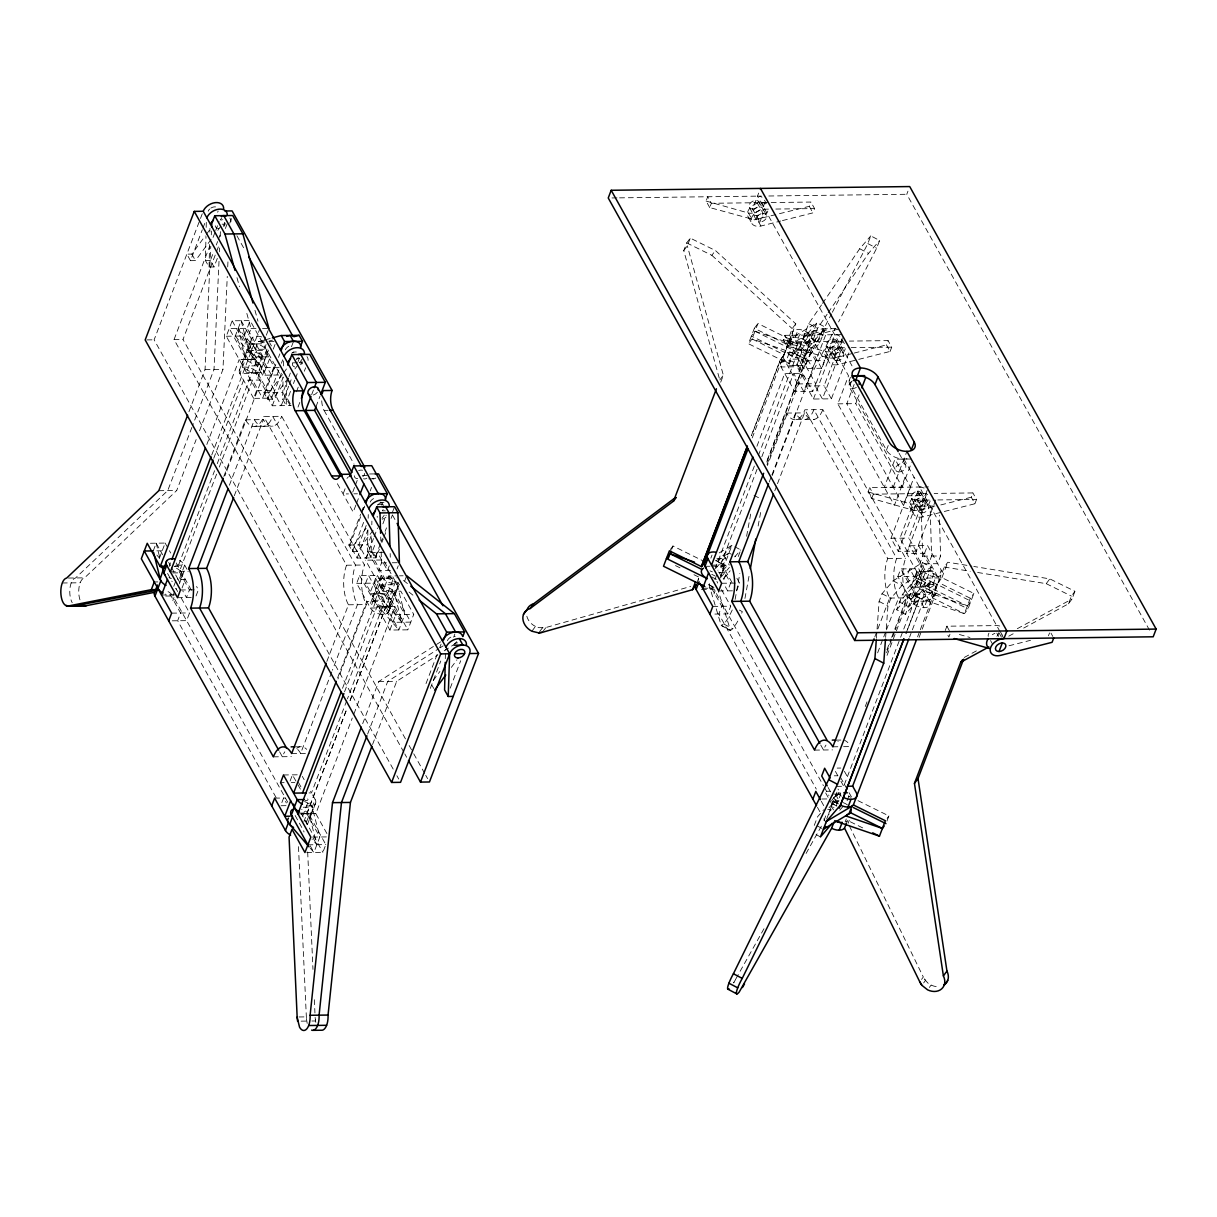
<?xml version="1.0" encoding="UTF-8"?>
<svg xmlns="http://www.w3.org/2000/svg" width="1217" height="1217" viewBox="0 0 1217 1217"><rect width="100%" height="100%" fill="white"/><g stroke="black" fill="none" stroke-linecap="round" stroke-linejoin="round"><path stroke-width="0.75" stroke-dasharray="5 3.75" d="M217.311 258.384L214.04 266.949L209.065 267.025L205.414 260.484L205.977 236.57M206.175 227.366L206.312 221.859M209.065 267.025L209.613 243.096M209.856 232.067L209.948 228.385M286.771 381.666L286.223 405.596L282.587 399.054L283.105 376.981M283.348 365.952L283.485 360.43M371.52 537.671L371.048 557.903L367.412 551.377L367.96 527.463M368.173 518.259L368.264 514.578M371.809 524.786L371.9 521.104M445.3 658.671L445.513 649.467M188.954 411.711L205.049 369.588L210.769 246.23M211.286 234.851L211.469 231.047M219.014 261.305L214.009 369.466L192.56 425.646M219.456 251.813L219.638 248.009M220.171 236.63L220.429 230.941M199.512 430.803L222.97 369.36L227.275 276.365M227.716 266.888L228.066 259.297M876.392 638.286L876.94 630.908M877.077 629.067L879.1 601.411L882.051 593.698L893.126 580.828L922.471 562.558L931.294 567.198L922.456 590.351M885.626 637.389L887.923 606.051L890.874 598.338L901.949 585.468L931.294 567.198M735.114 599.433L739.845 573.405M746.614 536.241L750.676 513.954M744.941 598.49L749.353 574.333M758.145 526.018L761.203 509.299M393.182 769.083L154.133 339.817L203.224 211.271M211.089 239.43L195.465 260.605L190.491 260.681L202.281 229.8M202.935 228.081L205.551 221.22M403.861 752.258L174.046 339.573L209.689 246.245M213.051 237.437L215.074 232.158M215.744 230.393L219.106 221.585M214.04 266.949L210.404 260.423L213.675 251.858M216.291 244.997L217.6 241.559M218.254 239.84L220.885 232.979M223.502 226.119L224.81 222.696M405.444 738.886L183.006 339.467L219.319 244.374M225.373 228.522L228.066 221.479M229.739 223.228L231.504 218.604M235.246 336.135L260.773 365.769L274.51 390.429L271.574 398.142L253.653 398.37L256.589 390.657L226.286 336.242L232.188 320.801L250.109 320.588L280.412 374.988L262.492 375.216L248.755 350.557L241.149 320.695L235.246 336.135L248.238 359.441M191.89 427.395L167.748 490.588L75.606 577.953A14.041 6.496 89.3 0 0 70.038 587.674A14.041 6.496 89.3 0 0 72.183 602.674M153.236 550.905L156.187 543.193L162.652 554.8M79.972 599.844A14.041 6.496 89.3 0 1 84.566 577.847L176.724 490.481L196.15 439.58M159.26 558.512L165.147 543.071L147.227 543.299M217.265 463.647L257.137 359.228L239.277 359.547L257.198 359.334L244.221 336.014L250.109 320.588M206.829 444.494L239.217 359.456M265.656 336.942L263.039 343.803L245.119 344.015L251.006 328.59L246.001 310.396M239.293 370.424L251.752 338.189M253.653 398.37L239.916 373.71L245.804 358.27L245.165 356.581L248.8 345.902A10.116 5.826 20.9 0 1 263.648 347.073A10.116 5.826 20.9 0 1 263.541 356.718A10.116 5.826 20.9 0 1 248.755 350.557L251.706 342.829A10.116 5.826 20.9 0 1 261.99 337.018M169.163 566.498L170.471 562.862M211.743 455.006L259.966 328.468M213.736 458.307L243.552 380.236L261.472 380.008L224.886 475.817M263.572 340.228L258.278 341.642L255.342 349.355L267.877 349.203M178.078 566.285L174.487 566.331L178.078 566.285L214.572 470.72M266.31 335.223L268.927 328.362L261.761 328.453M173.772 586.32L175.735 581.178M216.596 474.158L179.34 571.747L189.441 589.88L186.49 597.593L182.809 591.006M219.303 467.054L252.512 380.115L262.613 398.263L265.549 390.535L255.448 372.402L261.351 356.961L271.452 375.11L274.403 367.382L264.302 349.249L266.067 344.624M174.639 591.34L172.875 595.98L287.79 802.322M251.813 365.876L260.773 365.769L257.837 373.482L271.574 398.142M172.814 600.62L174.001 597.532M179.386 583.825L184.604 569.754M257.776 378.137L260.727 370.409M261.396 369.04L268.394 350.344M223.822 476.471L245.454 419.804A28.082 12.991 89.3 0 0 263.754 416.503L281.675 416.29L364.491 564.992A28.082 12.991 89.3 0 0 366.393 604.575L337.991 678.949M262.492 375.216L265.443 367.504L251.706 342.829M182.078 587.933L185.349 579.353L178.184 579.444M273.262 349.142L275.027 344.502M288.246 378.015L272.638 399.191L267.649 399.252L264.013 392.711L275.148 363.564M229.405 485.218L254.429 419.698A28.082 12.991 89.3 0 0 272.714 416.397L355.516 565.099A28.082 12.991 89.3 0 0 357.433 604.682L332.424 670.202M275.787 364.476L265.017 392.711L272.289 405.763L291.213 405.535M278.495 357.418L279.834 353.888M267.649 399.252L278.784 370.09M281.416 363.229L282.724 359.806M181.287 598.079L189.548 612.927L186.612 620.64L172.266 620.822M196.043 595.95L198.401 589.773L196.561 586.472M234.303 495.73L263.389 419.591A28.082 12.991 89.3 0 0 281.675 416.29M281.386 373.193L273.977 392.589L281.249 405.657L288.657 386.245M291.487 346.723L293.51 341.429M272.289 405.763L283.059 377.544M290.209 405.535L282.937 392.483L288.323 378.365M289.007 376.601L290.346 373.071M289.327 384.481L292.034 377.422M298.089 361.555L299.443 358.026M290.3 403.892L287.577 398.993L290.848 390.429M293.464 383.568L294.773 380.13M295.427 378.426L298.043 371.565M300.675 364.704L301.983 361.266M296.446 391.813L298.408 386.656M304.311 371.231L305.619 367.793M298.013 407.071L300.021 401.823M311.658 394.688L313.667 389.44M315.933 406.843L319.949 396.331M345.111 488.717L343.103 493.965L348.488 493.904M352.747 492.109L354.755 486.846M355.425 485.096L357.433 479.833M355.881 505.101L353.204 512.114L336.729 482.525M356.551 503.336L359.228 496.338M373.071 530.323L357.463 551.499L352.474 551.56L348.838 545.033L360.628 514.167M361.282 512.448L363.898 505.587M362.179 511.992L364.187 506.744M370.196 490.968L371.535 487.454M360.658 516.693L349.842 545.018L357.113 558.071L376.023 557.842L379.308 549.263M363.351 509.619L364.704 506.074M352.474 551.56L363.609 522.397M366.241 525.44L358.802 544.912L366.074 557.964L373.482 538.568M357.113 558.071L367.884 529.851M380.419 543.74L375.034 557.858L367.762 544.79L371.139 535.952M374.151 536.803L377.529 527.98M326.841 661.455L348.473 604.788A28.082 12.991 89.3 0 1 346.556 565.22L263.754 416.503M368.447 552.488L382.184 577.147L376.296 592.588L401.823 622.222L394.217 592.36L410.783 622.115L392.863 622.328L376.296 592.588A10.116 5.826 20.9 0 1 381.621 585.94A10.116 5.826 20.9 0 1 394.217 592.36L388.329 607.8A10.116 5.826 20.9 0 1 382.99 614.433A10.116 5.826 20.9 0 1 370.394 608.028L356.657 583.354L359.608 575.641L377.529 575.413L407.832 629.828L389.912 630.056L376.935 606.735L385.895 606.629L398.872 629.934L404.774 614.509L397.168 584.647L383.431 559.972L365.511 560.2L368.447 552.488L384.587 552.29M376.023 557.842L372.387 551.316L375.673 542.736M382.868 523.873L386.139 515.293M381.088 541.976L382.442 538.446M385.135 531.388L386.489 527.859M392.543 511.992L394.567 506.698M290.087 781.04L292.445 774.864L297.039 783.109M331.739 671.967L300.629 753.429A28.082 12.991 89.3 0 0 297.739 749.459M381.925 542.402L383.233 538.979M383.887 537.26L386.504 530.399M391.098 518.396L392.406 514.974M337.626 677.793L366.758 601.487L384.678 601.274L347.423 698.862M381.164 551.803L381.499 562.908L378.548 570.621L394.688 570.423M359.608 575.641L374.593 601.989A10.116 5.826 20.9 0 0 390.855 605.123A10.116 5.826 20.9 0 0 382.792 594.231A10.116 5.826 20.9 0 0 373.345 600.3L370.394 608.028L388.329 607.8L374.593 583.126L377.529 575.413M372.737 597.03L378.624 581.589M370.455 603.373L373.406 595.661M379.293 580.22L382.244 572.507M342.525 688.32L375.718 601.381L365.617 583.247L368.568 575.519L378.67 593.668L384.572 578.227L374.471 560.094L377.407 552.366L387.508 570.514L389.288 565.875M344.548 691.773L376.981 606.827L394.856 606.522L353.006 716.341M350.131 700.52L397.731 575.854L388.771 575.96L382.883 591.401L400.804 591.173L413.734 614.387L407.832 629.828M302.668 816.044L308.57 800.603L304.98 800.649M346.739 700.627L311.506 792.891L307.931 792.936M397.061 568.856L398.248 565.768M306.821 813.686L346.693 709.268L303.931 821.505M350.07 700.429L385.895 606.629M306.304 822.57L309.255 814.858A10.116 5.826 20.9 0 0 301.618 809.259M310.274 848.234L313.91 852.432L319.812 836.992L312.206 807.145L315.142 799.417L310.563 791.202M301.907 812.956A10.116 5.826 20.9 0 0 312.145 811.785L315.097 804.072M388.269 612.455L391.22 604.727M379.248 584.875L397.168 584.647A10.116 5.826 20.9 0 0 382.366 578.486A10.116 5.826 20.9 0 0 382.26 588.115A10.116 5.826 20.9 0 0 397.107 589.302L398.872 584.662M307.521 824.305L315.766 802.703M388.938 611.086L398.963 584.845M326.917 833.569L315.842 813.671L352.276 718.015M404.729 580.889L406.691 575.732M389.912 630.056L395.799 614.615L365.511 560.2M362.681 723.659L378.761 681.535L440.539 641.891M367.625 734.079L387.721 681.414L438.409 648.889M306.745 852.524L322.87 852.326L325.821 844.598L309.255 814.858L316.861 844.72L312.008 839.122M372.554 744.5L396.696 681.307L437.877 654.883M426.011 683.604L437.146 654.442M439.763 647.581L441.071 644.158M430.301 688.411L440.782 660.983M453.652 637.176L454.854 634.027M450.214 688.168L460.695 660.725M719.277 378.168L683.756 250.626L686.692 242.913L690.267 238.121L715.429 250.535L795.781 323.844L789.879 339.284L786.319 344.076L754.357 328.301L748.47 343.742L789.407 363.944L792.358 356.231L751.406 336.029L754.981 331.237L797.044 345.658L794.108 353.371L752.03 338.95L748.47 343.742M683.756 250.626L687.316 245.834L690.267 238.121M709.724 207.575L706.088 201.048L707.716 196.758L711.352 203.285L709.724 207.575L754.586 219.821L809.29 206.327L810.918 202.052L711.352 203.285M852.006 365.845L757.506 196.135L760.458 188.422M720.677 382.229L723.354 375.201L687.316 245.834M671.662 549.43L672.971 546.007L704.917 561.767M789.879 339.284L757.932 323.509L752.03 338.95L784.128 354.786L780.553 359.578L751.497 435.671M782.44 220.581L812.926 212.869L814.569 208.579L810.918 202.052M852.387 353.523L834.451 358.072L829.294 358.133L786.882 346.145L783.246 339.619L784.889 335.329L841.845 334.614M751.361 435.61L780.416 359.502M786.319 344.076L792.206 328.636L795.781 323.844M786.882 346.145L788.525 341.855L784.889 335.329M780.447 363.7L786.319 348.381M786.38 348.138L792.237 332.834M696.748 583.278L698.528 578.653M752.228 437.892L786.943 346.997M789.909 343.818L792.86 336.105A10.116 5.826 20.9 0 1 798.185 329.472A10.116 5.826 20.9 0 1 810.781 335.877L824.518 360.551L821.566 368.264L803.646 368.492L789.909 343.818L807.829 343.605L821.566 368.264M710.865 558.131L712.036 555.043M792.982 359.152L801.942 359.03L815.679 383.705L812.728 391.418L794.807 391.646L781.071 366.971A10.116 5.826 20.9 0 1 786.395 360.338L789.346 352.626M795.233 337.185L798.185 329.472M756.928 446.259L784.706 373.513L802.627 373.284L767.395 465.548M737.806 621.081A14.041 2.343 -62.3 0 1 732.71 628.733L730.519 630.497L721.209 625.477L709.024 584.769L710.211 581.68M754.357 466.05L714.927 569.328A10.116 5.826 20.9 0 1 717.072 570.682M758.358 455.493L796.937 354.558L811.024 338.22L816.911 322.779L825.734 327.419L819.847 342.859L805.7 359.258L766.573 461.836M799.888 346.83L808.727 323.676L821.475 304.95M714.927 579.596L716.889 574.454M757.08 469.214L720.494 565.023L730.596 583.156L727.644 590.869L723.978 584.282M761.827 456.786L793.667 373.391L803.768 391.539L806.719 383.811L796.618 365.678L802.505 350.237L812.606 368.386L815.557 360.658L805.456 342.525L808.407 334.812L831.333 328.696M732.025 582.547L722.868 566.103L725.819 558.375A10.116 5.826 20.9 0 0 720.631 553.796M801.942 359.03L798.991 366.758L812.728 391.418M807.829 343.605L810.781 335.877L801.82 335.998M719.186 552.898L731.949 545.277L726.062 560.702L717.847 570.241M713.983 593.896L715.155 590.808M719.795 578.562L725.773 563.03M798.945 371.398L801.881 363.685M810.735 340.532L804.756 356.064L822.783 335.131L813.96 330.492L788.433 345.765L791.369 338.037L816.911 322.779L802.84 339.117L811.663 343.757L817.55 328.316L827.104 314.275M721.103 575.671L723.461 569.495M802.581 362.194L808.423 347.012M766.801 462.019L800.314 374.243L831.485 313.94M767.014 464.438L786.623 413.08A28.082 12.991 89.3 0 0 804.909 409.779L822.829 409.566L905.646 558.268A28.082 12.991 89.3 0 0 907.563 597.851L895.393 629.721M794.807 391.646L797.759 383.933L784.022 359.258L781.071 366.971L798.991 366.758A10.116 5.826 20.9 0 0 786.395 360.338M803.646 368.492L806.597 360.78L792.86 336.105M723.887 579.49L726.503 572.629L719.338 572.72M734.885 546.813L740.773 549.917L737.821 557.629L734.885 556.078M769.205 482.038L771.243 476.714M771.913 474.949L795.583 412.974A28.082 12.991 89.3 0 0 813.869 409.673L896.686 558.375A28.082 12.991 89.3 0 0 898.602 597.958L886.432 629.828M848.888 352.945L831.378 398.811L813.443 399.039L806.171 385.987L825.719 334.827L822.373 328.803L799.447 334.918L796.496 342.631L814.416 342.418L817.368 334.69L838.528 329.062M772.278 475.436L809.138 378.883L835.121 328.636M832.352 312.267L867.843 243.583L870.794 235.87L879.617 240.51L876.666 248.222L838.574 321.927M721.529 589.713L730.717 606.203L727.766 613.916L713.436 614.098M736.604 590.762L739.556 583.049L735.889 576.447M774.788 490.77L776.826 485.461M777.496 483.697L804.543 412.867A28.082 12.991 89.3 0 0 822.829 409.566M813.443 399.039L832.991 347.879L849.329 347.682M831.378 398.811L824.092 385.759L842.955 336.364M1149.517 630.163L906.771 194.279L907.943 191.191M905.083 477.338L894.373 505.374L837.828 403.846L848.538 375.81L832.991 347.879M849.253 380.373L850.424 377.285M906.984 458.748A14.041 8.093 20.9 0 1 886.448 450.168L850.105 384.922L853.056 377.209M854.151 384.466L846.789 403.74L903.333 505.268L914.043 477.231M911.107 459.007L894.982 459.205L884.272 487.241L902.193 487.013L855.749 403.633L859.096 394.871M844.385 343.666L840.749 337.139A11.227 7.561 -29.1 0 0 834.679 334.705L815.131 385.865L822.403 398.933L841.951 347.773A11.227 7.561 -29.1 0 0 828.366 357.585A11.227 7.561 -29.1 0 0 838.087 364.598L890.099 351.439L886.463 344.913L888.091 340.623L849.375 341.095M890.099 351.439L891.726 347.149L888.091 340.623M933.622 506.744L919.276 510.379L914.119 510.44L871.707 498.453L868.071 491.927L869.714 487.637L928.449 486.906M886.448 450.168L889.384 442.456M871.707 498.453L873.35 494.163L869.714 487.637M893.232 487.135L906.893 451.37M902.193 487.013L911.563 462.49M935.736 499.974L916.188 551.134L898.268 551.347L890.996 538.294L910.529 487.135L894.982 459.205M898.268 551.347L917.801 500.187L933.941 499.989M916.188 551.134L908.916 538.066L927.795 488.641M874.764 637.023L889.642 598.064A28.082 12.991 89.3 0 1 887.725 558.497L804.909 409.779M897.827 576.63L900.778 568.917L918.698 568.689L932.435 593.348L929.484 601.076A10.116 5.826 20.9 0 1 924.159 607.709A10.116 5.826 20.9 0 1 911.563 601.289L897.827 576.63L915.747 576.402L929.484 601.076L911.563 601.289L914.515 593.577L900.778 568.917M906.665 553.476L909.616 545.764L927.537 545.535L941.273 570.195L938.322 577.923L920.402 578.136L906.665 553.476L924.585 553.248L938.322 577.923M877.64 652.844L883.04 638.682M883.725 636.917L885.748 631.608M814.264 825.4L817.535 816.82L823.559 809.837M896.61 609.763L910.742 593.348L919.565 597.988L905.433 614.402L896.61 609.763L902.497 594.322L920.539 573.39M865.241 706.545L867.265 701.22M886.919 649.772L890.981 639.123M891.665 637.343L907.928 594.763L925.848 594.55L909.586 637.13M917.801 500.187L921.147 506.196L922.653 556.184L919.717 563.897L937.638 563.669L940.589 555.956L939.357 515.232M886.6 652.738L892 638.575M892.685 636.795L894.708 631.486M915.747 576.402L918.698 568.689M924.585 553.248L927.537 545.535M823.955 820.547L825.719 815.922M887.041 655.37L910.681 593.424L919.565 597.988L906.057 633.388M922.471 562.558L916.584 577.984L925.407 582.624L911.32 598.962L905.433 614.402M826.647 819.147L831.85 805.198M831.911 804.954L837.266 791.354M911.609 596.649L916.812 582.7M916.873 582.456L923.399 565.768M839.03 800.588L835.44 800.634L838.391 792.921L841.966 792.876M920.402 578.136L923.353 570.423L909.616 545.764M836.185 806.004L840.764 794.001L838.011 789.042M836.535 786.365L843.716 786.273L899.941 639.016M900.626 637.236L916.888 594.657L906.787 576.523L909.738 568.795L919.839 586.944L925.726 571.503L915.625 553.37L918.576 545.642L928.677 563.79L931.613 556.063L930.107 506.089M905.996 633.464L919.504 598.064M847.108 800.74L849.725 793.88M927.111 599.996L924.159 607.709L920.524 601.183M932.998 584.556L935.949 576.843A10.116 5.826 20.9 0 0 941.273 570.195M845.115 822.023L846.287 818.935M845.724 825.309L847.504 820.669M917.588 636.841L919.611 631.532M920.295 629.752L944.24 567.031L947.815 562.239L971.927 566.164M924.038 488.108A11.227 7.561 -29.1 0 0 919.489 487.028L899.956 538.188L907.228 551.24L926.761 500.081A11.227 7.561 -29.1 0 0 913.191 509.893A11.227 7.561 -29.1 0 0 922.912 516.906L974.908 503.747L971.272 497.221L972.915 492.931L934.2 493.417M848.112 823.316L849.299 820.228M919.124 637.358L935.888 593.044L932.328 597.836L964.412 613.672L967.987 608.88L973.874 593.44L941.928 577.679L938.353 582.471L970.314 598.232L973.874 593.44M941.928 577.679L947.815 562.239M974.908 503.747L976.551 499.457L972.915 492.931M945.244 630.497L946.887 626.207L996.662 625.599A11.227 7.561 -29.1 0 1 1002.747 628.018M949.975 634.179L948.88 637.023L947.054 633.768M970.314 598.232L964.412 613.672L922.349 599.251L925.3 591.523L967.363 605.944L970.938 601.152L929.986 580.95L927.035 588.678L967.987 608.88M886.95 821.079L888.912 815.938L856.966 800.162M1048.446 635.791L1049.541 632.931M1023.695 628.078L1068.45 603.815L1071.401 596.087L1074.961 591.295L1049.799 578.881L973.783 566.468M1068.45 603.815L1072.025 599.007L1074.961 591.295M397.107 589.302L397.792 586.335L394.856 594.063A10.116 5.826 20.9 0 1 388.892 599.007A10.116 5.826 20.9 0 1 377.544 594.276L374.593 601.989L398.872 629.934M312.145 811.785L312.83 808.833L309.894 816.546A10.116 5.826 20.9 0 1 306.121 821.247M735.692 979.335L733.608 982.91L765.326 926.335M806.095 853.452L822.783 823.635M822.54 303.383L859.704 248.74L870.794 235.87M828.168 312.708L868.527 253.379L879.617 240.51M780.553 359.578L783.991 354.71M932.45 597.897A10.116 5.826 20.9 0 0 922.06 587.096A10.116 5.826 20.9 0 0 915.884 595.402A10.116 5.826 20.9 0 0 932.45 597.897L935.888 593.044M190.491 260.681L186.855 254.14L191.83 254.079L205.217 235.931M206.327 234.425L209.674 229.876M217.782 230.363L221.129 225.83M282.39 374.501L269.003 392.65L272.638 399.191M283.5 372.995L286.847 368.462M294.94 368.934L298.287 364.4M299.412 362.879L302.759 358.346M366.089 528.33L353.828 544.973L357.463 551.499M382.001 518.229L384.237 515.202M433.222 680.516L439.915 671.434M451.355 667.388L456.938 659.827M686.692 242.913L711.854 255.327L715.429 250.535M754.357 328.301L757.932 323.509M531.89 631.227L535.45 626.436L538.827 627.668L545.475 627.653L690.663 586.457M719.779 379.993L723.354 375.201M539.572 631.684L542.25 628.078L545.961 627.44L543.284 631.045M670.293 549.597L672.971 546.007M977.631 572.477L1046.24 583.673L1049.799 578.881M887.132 818.326L888.912 815.938M921.528 979.411L923.323 977.008L848.949 825.02M923.657 982.925L925.437 980.522C920.158 972.003 927.537 985.009 931.142 985.04A14.041 11.318 36.7 0 0 937.927 986.683M929.347 987.443L931.142 985.04M791.963 356.033L813.96 330.492M807.692 348.351A10.116 5.826 20.9 0 0 797.896 337.413A10.116 5.826 20.9 0 0 791.035 345.369A10.116 5.826 20.9 0 0 807.692 348.351L825.734 327.419M731.949 545.277L717.878 561.615L726.701 566.255L717.817 561.676M716.098 567.974L728.998 552.99L733.41 555.317M722.731 570.849L728.755 563.867M734.764 556.884L740.773 549.917M720.996 577.162L729.409 567.396M723.141 578.957L730.185 570.788M917.588 581.102L899.561 602.05L908.384 606.69L933.911 591.416L936.862 583.704L911.32 598.962L902.497 594.322M908.384 606.69L930.381 581.148M831.972 800.071L835.577 795.888M829.02 807.784L832.626 803.6M839.76 810.218L843.153 806.278M732.238 609.991A14.041 2.343 -62.3 0 1 723.887 624.093L721.194 625.264L730.519 630.497L718.38 591.173M439.991 647.87L443.171 645.847M444.205 650.821L458.459 641.663M716.235 560.626L728.998 552.99M964.275 657.439L977.54 650.258M1017.321 628.687L1072.025 599.007M1008.771 636.172L1015.404 632.581M265.336 339.771L270.63 338.356M269.003 341.064L272.532 340.121M768.459 209.141L764.778 209.202A11.227 7.561 -29.1 0 0 751.208 219.014A11.227 7.561 -29.1 0 0 760.914 226.027L780.645 221.038M854.182 353.067L886.463 344.913M940.787 504.933L971.272 497.221M1008.999 645.771L1030.51 640.325M385.941 606.72L394.856 606.522M301.481 813.808L315.781 813.58M612.014 197.945L617.688 197.869M619.575 197.854L761.279 196.089M768.84 195.998L906.771 194.279M775.837 209.05L814.569 208.579M222.118 224.187L225.434 224.141L222.711 219.243M205.414 260.484L210.404 260.423M251.006 328.59L256.391 328.514M226.286 336.242L244.221 336.014M822.373 328.803L838.498 328.605M146.968 339.908L154.133 339.817M174.046 339.573L183.006 339.467M258.278 341.642L265.458 341.551M269.033 341.505L276.198 341.414M260.666 342.722L264.241 342.677M788.525 341.855L841.997 341.186M248.755 350.557L266.675 350.329L263.724 358.041A10.116 5.826 20.9 0 1 258.4 364.689A10.116 5.826 20.9 0 1 245.804 358.27L229.237 328.529L247.157 328.301L263.724 358.041L238.197 328.407L245.165 356.581A10.116 5.826 20.9 0 1 251.128 351.622A10.116 5.826 20.9 0 1 262.476 356.353L259.54 364.081A10.116 5.826 20.9 0 0 243.278 360.947A10.116 5.826 20.9 0 0 251.326 371.839A10.116 5.826 20.9 0 0 260.773 365.769M851.17 347.651L891.726 347.149M292.643 362.833L297.617 362.772M299.276 362.757L302.607 362.712A5.613 3.788 -29.1 0 1 301.116 364.872M265.443 367.504L281.568 367.306M806.597 360.78L824.518 360.551M205.049 369.588L222.97 369.36M256.589 390.657L274.51 390.429M797.759 383.933L815.679 383.705M264.013 392.711L282.937 392.483M806.171 385.987L824.092 385.759M282.587 399.054L287.577 398.993M837.828 403.846L855.749 403.633M321.714 400.819A14.041 6.496 89.3 0 0 324.087 410.372L329.472 410.312M245.454 419.804L263.389 419.591M786.623 413.08L804.543 412.867M255.007 426.361L272.927 426.133M796.161 419.637L814.082 419.409M369.572 473.976L374.958 473.915M362.225 475.604L369.39 475.512M368.781 478.859L374.167 478.783M158.788 490.71L176.724 490.481M353.858 493.828L357.448 493.798M873.35 494.163L926.822 493.509M380.404 502.362L383.979 502.317M907.228 495.806L925.148 495.593M937.835 499.944L976.551 499.457M921.147 506.196L937.288 505.998M348.838 545.033L367.762 544.79M890.996 538.294L908.916 538.066M156.826 550.86L162.196 550.799M367.412 551.377L372.387 551.316M175.704 565.22L184.665 565.099L187.403 570.043M716.859 558.497L725.819 558.375M381.499 562.908L386.869 562.832M392.254 562.771L399.419 562.68M922.653 556.184L940.589 555.956M346.556 565.22L364.491 564.992M887.725 558.497L905.646 558.268M170.38 571.853L188.3 571.64M711.534 565.129L729.455 564.901M172.753 572.933L181.713 572.827M704.947 566.316L710.332 566.255M712.112 566.224L722.868 566.103M68.426 578.045L84.566 577.847M399.526 575.824L403.116 575.778M391.144 577.041L382.184 577.147A10.116 5.826 20.9 0 0 398.78 582.639M932.313 570.317L923.353 570.423A10.116 5.826 20.9 0 0 935.949 576.843M62.265 582.989L80.185 582.776M154.255 581.954L157.845 581.909M356.657 583.354L374.593 583.126M180.481 589.986L194.811 589.819M721.635 583.262L739.556 583.049M161.526 595.007L177.667 594.809M702.696 588.283L711.656 588.176L721.757 606.309L718.806 614.022L816.303 789.103M165.695 596.056L172.875 595.98A10.116 5.826 20.9 0 0 165.238 590.382M701.479 589.408L714.029 589.256L823.422 785.68M177.53 597.714L193.655 597.517M718.684 590.99L734.825 590.793M373.345 600.3L382.305 600.194M914.515 593.577L923.475 593.47M348.473 604.788L366.393 604.575M889.642 598.064L907.563 597.851M171.627 613.14L189.548 612.927M712.797 606.416L730.717 606.203M395.799 614.615L413.734 614.387M378.761 681.535L396.696 681.307M294.681 746.842L300.051 746.766M835.836 740.119L841.221 740.042A28.082 12.991 89.3 0 0 837.92 741.609M291.669 753.536L309.605 753.323M832.839 746.812L838.209 746.751M843.594 746.675L850.759 746.584M273.384 756.837L291.304 756.624M814.553 750.113L832.474 749.885M283.485 774.97L297.83 774.803M837.19 768.094L840.78 768.049M280.549 782.698L284.124 782.653M291.289 782.561L294.879 782.516M834.253 775.807L837.828 775.761M274.646 798.124L285.402 798.002M826.556 791.278L830.146 791.233M833.599 794.077L840.764 794.001M286.041 805.669L280.655 805.73L283.607 798.017L286.36 802.961M821.825 799.006L827.195 798.945M303.246 807.251L312.206 807.145L307.627 798.915M297.922 813.899L315.842 813.671M827.697 809.518L831.287 809.472M312.632 837.083L328.773 836.885M307.901 844.826L325.821 844.598M298.986 1016.971L306.152 1016.88L307.353 1024.334M301.162 1021.154L306.547 1021.078L298.469 846.408M311.917 1021.017L315.507 1020.972L316.314 1024.227M944.24 567.031L970.208 571.275M706.088 201.048L748.485 213.021L752.121 219.562A11.227 7.561 -29.1 0 1 750.874 207.057A11.227 7.561 -29.1 0 1 767.227 205.095L764.489 200.196M783.246 339.619L825.658 351.591A11.227 7.561 -29.1 0 0 837.311 348.412A11.227 7.561 -29.1 0 0 841.662 338.889M868.071 491.927L910.483 503.914A11.227 7.561 -29.1 0 0 926.183 495.471M959.376 634.498L969.979 637.495M754.981 331.237L804.909 355.866A10.116 5.826 20.9 0 0 794.518 345.065A10.116 5.826 20.9 0 0 788.342 353.371A10.116 5.826 20.9 0 0 804.909 355.866M1046.24 583.673L1071.401 596.087M917.42 581.315L967.363 605.944M711.778 574.333L715.048 575.945M675.481 565.586L680.531 568.08M693.979 574.713L699.03 577.208M832.458 803.813L837.372 806.232M862.64 827.864L847.488 820.395A10.116 5.826 20.9 0 1 846.134 821.566M867.843 243.583L876.666 248.222M859.704 248.74L868.527 253.379M808.727 323.676L817.55 328.316M811.024 338.22L819.847 342.859M800.314 374.243L809.138 378.883M754.068 495.365L759.956 498.453M893.126 580.828L901.949 585.468M882.051 593.698L890.874 598.338M879.1 601.411L887.923 606.051M711.975 577.041L716.387 579.368M709.024 584.769L713.436 587.081M739.373 610.082L742.309 611.634A14.041 2.343 -62.3 0 1 741.062 614.631M723.887 624.093L732.71 628.733M817.535 826.084L821.947 828.397M816.059 834.573L820.471 836.9M403.512 580.448L407.847 583.886M388.771 575.96L400.332 585.149M409.003 592.04L413.354 595.493M711.854 255.327L792.206 328.636M156.887 555.089L159.305 557.888M177.515 578.851L178.762 580.539A10.116 5.826 20.9 0 1 179.401 582.228M1051.001 633.144L1052.811 636.4M809.29 206.327L812.926 212.869M761.37 202.083L765.006 208.609M1000.42 631.836L1002.23 635.091M903.942 459.083L1003.934 638.651M758.906 201.642L766.178 214.694M836.079 340.212L843.351 353.265M899.059 453.272L905.433 464.711M920.904 492.52L928.175 505.587M998.974 632.734L1001.697 637.617M833.037 338.995L840.308 352.048M917.861 491.303L925.133 504.37M996.845 633.144L998.67 636.415M829.766 347.575A5.613 3.788 -29.1 0 0 836.535 341.079A5.613 3.788 -29.1 0 0 827.91 341.186A5.613 3.788 -29.1 0 0 829.766 347.575L837.037 360.628A5.613 3.788 -29.1 0 0 843.807 354.147A5.613 3.788 -29.1 0 0 835.181 354.253A5.613 3.788 -29.1 0 0 837.037 360.628M914.591 499.883A5.613 3.788 -29.1 0 0 921.345 493.402A5.613 3.788 -29.1 0 0 912.735 493.509A5.613 3.788 -29.1 0 0 914.591 499.883L921.862 512.95A5.613 3.788 -29.1 0 0 928.617 506.455A5.613 3.788 -29.1 0 0 920.006 506.561A5.613 3.788 -29.1 0 0 921.862 512.95M760.914 226.027L757.278 219.486A11.227 7.561 -29.1 0 0 767.821 211.119M838.087 364.598L834.451 358.072A11.227 7.561 -29.1 0 0 845.496 347.469M922.912 516.906L919.276 510.379A11.227 7.561 -29.1 0 0 930.32 499.791M749.55 207.788L756.822 220.84M826.723 346.358L833.995 359.426M852.067 381.164A5.613 3.788 -29.1 0 0 849.451 387.219L895.895 470.614M911.548 498.666L918.82 511.733M990.532 640.507L992.342 643.778M825.658 351.591L829.294 358.133A11.227 7.561 -29.1 0 1 827.088 346.647A11.227 7.561 -29.1 0 1 842.849 342.327M910.483 503.914L914.119 510.44A11.227 7.561 -29.1 0 1 911.913 498.955A11.227 7.561 -29.1 0 1 927.673 494.634M748.516 217.387L752.152 223.928M825.674 355.957L829.309 362.499M910.499 508.28L914.134 514.806M946.887 626.207L950.523 632.749M844.4 771.319L848.082 777.922M840.536 777.389L851.535 797.12M820.745 745.047L823.513 750.007A28.082 12.991 89.3 0 1 825.978 745.078M835.44 771.441L840.034 779.686M840.962 781.329L843.716 786.273M835.562 794.473L839.243 801.075M828.108 787.475L832.687 795.705M833.615 797.348L835.44 800.634M824.35 787.338L828.944 795.599M831.698 800.543L835.364 807.13M825.689 792.936L828.442 797.896M829.355 799.539L833.949 807.784M821.308 801.273L824.076 806.247M817.444 807.343L820.182 812.271M823.848 818.858L826.602 823.787M236.904 235.733L245.149 250.565M392.513 515.156L395.266 520.1M381.666 502.225L383.492 505.481M380.145 501.967L381.971 505.238M324.087 410.372L354.071 464.209M269.626 342.616L271.452 345.902M241.149 320.695L254.079 343.909M391.844 591.279L404.774 614.509M238.197 328.407L258.4 364.689M381.621 585.94L401.823 622.222M232.188 320.801L245.119 344.015M191.83 254.079L195.465 260.605M431.898 685.171L433.724 688.442M379.354 607.907L382.99 614.433M409.14 745.519L412.822 752.152M413.75 753.81L424.824 773.693M425.752 775.351L427.593 778.667M404.789 753.916L406.63 757.233M396.879 775.716L398.72 779.017M302.333 776.4L304.159 779.701M165.147 543.071L170.684 553.02M176.191 562.908L191.784 590.914M298.469 782.47L301.223 787.414M279.591 751.771L282.344 756.731A28.082 12.991 89.3 0 1 284.808 751.802M297.967 784.752L302.546 792.997M168.646 562.36L170.486 565.662M171.399 567.32L178.762 580.539L184.665 565.099A10.116 5.826 20.9 0 0 179.462 560.52M306.882 813.777L319.812 836.992M167.566 573.435L172.175 581.726M177.652 591.538L175.811 588.252A10.116 5.826 20.9 0 1 176.435 591.538M300.812 812.713L322.87 852.326M313.165 838.087L316.861 844.72M295.123 815.496L303.352 830.298A10.116 5.826 20.9 0 1 303.991 831.987M310.213 845.8L313.91 852.432M276.061 797.485L177.652 620.746L180.588 613.033L170.486 594.9A10.116 5.826 20.9 0 1 165.527 594.079M254.962 310.289L257.958 321.197M236.98 277.659L239.475 286.756M156.187 543.193L160.112 559.029M315.112 1017.397L315.507 1020.972L315.249 1018.173M307.673 851.976L312.982 969.417M314.351 999.72L314.944 1012.985M390.185 553.537L390.292 557.234M380.723 536.986L380.83 540.698M317.333 392.224A5.613 3.788 -29.1 0 1 311.217 395.282M364.72 473.398A5.613 3.788 -29.1 0 1 362.833 476.638M357.661 478.677A5.613 3.788 -29.1 0 1 354.603 474.265M358.65 470.614A5.613 3.788 -29.1 0 1 362.56 470.279M296.75 748.333A28.082 12.991 89.3 0 1 306.699 749.353M315.142 799.417A10.116 5.826 20.9 0 1 304.858 805.243M304.569 801.547A10.116 5.826 20.9 0 1 312.206 807.145M176.511 568.233A10.116 5.826 20.9 0 1 178.58 579.216M171.414 578.638A10.116 5.826 20.9 0 1 168.98 577.634M305.056 820.882A10.116 5.826 20.9 0 1 306.943 824.274M856.388 387.386A5.613 3.788 -29.1 0 1 849.451 387.219M844.613 740.392A28.082 12.991 89.3 0 1 847.869 742.629M708.842 584.662A10.116 5.826 20.9 0 1 714.029 589.256M714.014 587.887A10.116 5.826 20.9 0 1 704.445 586.442M698.452 580.205A10.116 5.826 20.9 0 1 698.436 578.471M716.904 581.391A10.116 5.826 20.9 0 1 717.589 583.08M838.452 803.889A10.116 5.826 20.9 0 1 834.832 797.287A10.116 5.826 20.9 0 1 840.962 794.001M848.355 795.933A10.116 5.826 20.9 0 1 850.516 797.287M841.403 796.161A10.116 5.826 20.9 0 1 838.391 792.921M715.459 560.565A10.116 5.826 20.9 0 1 723.324 567.092A10.116 5.826 20.9 0 1 719.566 572.522M712.371 571.853A10.116 5.826 20.9 0 1 709.952 570.803M828.944 814.523A10.116 5.826 20.9 0 1 832.504 809.731M764.702 202.372A11.227 7.561 -29.1 0 1 748.485 213.021M757.506 196.135A11.227 7.561 -29.1 0 1 762.04 197.23M850.105 384.922A14.041 8.093 20.9 0 1 850.181 378.472M998.625 633.007A5.613 3.788 -29.1 0 1 996.89 636.263M988.265 636.369A5.613 3.788 -29.1 0 1 989.01 633.114M535.45 626.436A14.041 11.318 36.7 0 1 526.687 615.741M718.547 571.99A10.116 5.826 20.9 0 1 720.586 575.641M833.615 809.898A10.116 5.826 20.9 0 1 840.049 801.881M843.001 802.596A10.116 5.826 20.9 0 1 847.564 805M992.296 634.726A11.227 7.561 -29.1 0 1 994.882 633.342M366.849 478.114A14.041 6.496 89.3 0 1 363.503 478.722M375.81 478.007A14.041 6.496 89.3 0 1 372.463 478.616M385.941 517.179A5.613 3.788 -29.1 0 1 382.153 519.218M377.316 517.286A5.613 3.788 -29.1 0 1 377.209 516.267M382.731 510.957A5.613 3.788 -29.1 0 1 385.317 510.927M383.188 509.604A5.613 3.788 -29.1 0 1 382.305 510.653M377.742 504.872A5.613 3.788 -29.1 0 1 382.716 504.812M306.973 356.627A11.227 7.561 -29.1 0 1 308.084 360.43M294.757 366.941A5.613 3.788 -29.1 0 1 293.236 361.723M296.552 359.091A5.613 3.788 -29.1 0 1 299.26 358.483M298.378 357.296A5.613 3.788 -29.1 0 1 296.355 359.228M291.624 353.265A5.613 3.788 -29.1 0 1 296.857 352.093M229.815 218.056A11.227 7.561 -29.1 0 1 230.911 221.859M224.841 225.251A5.613 3.788 -29.1 0 1 223.943 226.301M218.817 228.492A5.613 3.788 -29.1 0 1 216.063 223.152M220.749 220.079A5.613 3.788 -29.1 0 1 222.087 219.912M221.798 217.615A5.613 3.788 -29.1 0 1 220.307 219.76M454.899 643.458A5.613 3.788 -29.1 0 1 457.622 642.85M348.427 476.684A14.041 6.496 89.3 0 1 346.936 478.372M293.845 351.804A5.613 3.788 -29.1 0 1 292.719 352.702M285.371 349.781A5.613 3.788 -29.1 0 1 291.989 345.43M379.552 503.077A5.613 3.788 -29.1 0 1 377.529 505.025M370.196 502.089A5.613 3.788 -29.1 0 1 375.46 497.905M456.725 641.648A5.613 3.788 -29.1 0 1 454.702 643.595M447.369 640.659A5.613 3.788 -29.1 0 1 455.219 636.445M218.162 211.089A5.613 3.788 -29.1 0 1 217.569 212.199M208.198 211.21A5.613 3.788 -29.1 0 1 209.689 209.05M210.815 208.153A5.613 3.788 -29.1 0 1 216.048 206.981M252.391 357.083L246.488 372.508L264.408 372.296L270.311 356.855L252.391 357.083M375.612 578.334L369.709 593.774L387.63 593.546L393.532 578.121L375.612 578.334M755.863 200.425L752.593 209.005L759.864 222.057A5.613 3.788 -29.1 0 0 766.634 215.576A5.613 3.788 -29.1 0 0 758.008 215.683A5.613 3.788 -29.1 0 0 759.864 222.057L763.135 213.477L755.863 200.425M793.545 350.359L787.658 365.785L805.578 365.572L811.465 350.131L793.545 350.359M916.766 571.61L910.864 587.05L928.799 586.822L934.686 571.397L916.766 571.61M257.837 373.482L239.916 373.71A10.116 5.826 20.9 0 1 245.241 367.062A10.116 5.826 20.9 0 1 257.837 373.482M805.76 359.198L796.876 354.619L805.7 359.258M837.539 803.524L831.622 800.482L837.494 803.57M898.815 471.953A5.613 3.788 -29.1 0 0 905.844 465.624A5.613 3.788 -29.1 0 0 897.34 465.411A5.613 3.788 -29.1 0 0 898.815 471.953M921.649 579.824A10.116 5.826 20.9 0 0 938.277 582.563A10.116 5.826 20.9 0 0 928.175 571.701A10.116 5.826 20.9 0 0 921.649 579.824M785.391 361.084A10.116 5.826 20.9 0 0 801.973 363.579A10.116 5.826 20.9 0 0 791.582 352.778A10.116 5.826 20.9 0 0 785.391 361.084M833.402 354.101A5.613 3.788 -29.1 0 0 840.171 347.621A5.613 3.788 -29.1 0 0 831.546 347.727A5.613 3.788 -29.1 0 0 833.402 354.101M918.226 506.409A5.613 3.788 -29.1 0 0 924.981 499.928A5.613 3.788 -29.1 0 0 916.371 500.035A5.613 3.788 -29.1 0 0 918.226 506.409M752.593 209.005A5.613 3.788 -29.1 0 0 759.362 202.509A5.613 3.788 -29.1 0 0 750.737 202.615A5.613 3.788 -29.1 0 0 752.593 209.005M756.229 215.531A5.613 3.788 -29.1 0 0 762.998 209.05A5.613 3.788 -29.1 0 0 754.373 209.157A5.613 3.788 -29.1 0 0 756.229 215.531M918.835 587.689A10.116 5.826 20.9 0 0 935.401 590.184A10.116 5.826 20.9 0 0 925.011 579.383A10.116 5.826 20.9 0 0 918.835 587.689"/><path stroke-width="1.5" d="M163.169 569.769L160.203 579.064L160.842 580.768A10.116 5.826 20.9 0 0 166.044 585.347M302.425 804.224A10.116 5.826 20.9 0 1 297.222 799.645L283.485 774.97L280.549 782.698L310.837 837.113L304.95 852.539L292.019 829.325L289.068 837.053L297.176 1017.61L299.549 1027.163A14.041 6.496 89.3 0 0 306.745 1028.928A14.041 6.496 89.3 0 0 310.107 1015.282L332.515 802.657L361.343 727.173M445.224 662.352L444.585 689.948L448.221 696.474L453.196 696.413M448.221 696.474L449.651 653.788L349.659 474.219L340.699 474.341A14.041 6.496 89.3 0 1 331.556 475.984L295.214 410.738A14.041 6.496 89.3 0 1 294.255 390.946L194.264 211.378L203.224 211.271A11.227 7.561 -29.1 0 1 215.12 202.661A11.227 7.561 -29.1 0 1 223.639 208.807M211.636 227.26L211.819 223.456L214.77 215.744L232.69 215.515L242.868 233.801L268.927 328.362M729.029 988.828A14.041 2.343 -62.3 0 1 733.41 973.752L828.655 779.671L874.917 658.549L876.27 640.127M833.964 822.099L831.607 828.275L739.13 992.174A14.041 2.343 -62.3 0 1 736.574 991.459A14.041 2.343 -62.3 0 1 742.233 978.392L837.479 784.311L883.74 663.189L885.489 639.229M313.286 1030.327L322.246 1030.221A14.041 6.496 89.3 0 0 328.042 1015.054L350.435 802.429L371.885 746.264M750.357 568.765L755.787 539.025M194.264 211.378L145.173 339.939L391.6 782.455L400.56 782.333L449.651 653.788A11.227 7.561 -29.1 0 1 462.886 645.086A11.227 7.561 -29.1 0 1 469.564 653.544L478.54 653.423L429.449 781.983L420.489 782.09L408.486 760.549M187.616 415.225L158.788 490.71L66.646 578.075A14.041 6.496 89.3 0 0 61.078 587.781A14.041 6.496 89.3 0 0 63.223 602.78L64.668 604.773L68 606.051L151.319 589.667L156.689 589.606M151.319 589.667L154.255 581.954M205.43 447.947L160.203 566.605L165.558 566.483M157.358 585.377L155 591.553A10.116 5.826 20.9 0 0 154.955 596.193L285.432 830.511A10.116 5.826 20.9 0 0 290.635 835.105M166.79 560.672L163.839 568.4A10.116 5.826 20.9 0 1 165.116 567.335M154.955 596.193L160.842 580.768L144.275 551.012L153.236 550.905M166.729 565.327L163.793 573.04L177.53 597.714L180.481 589.986L166.729 565.327A10.116 5.826 20.9 0 1 174.503 558.877M171.871 559.424L211.013 456.679M161.526 595.007L167.429 579.566M170.38 571.853L213.051 460.072M168.691 620.868L171.627 613.14L141.324 558.74L147.227 543.299L160.157 566.513L165.527 566.453M326.156 663.235L291.669 753.536A28.082 12.991 89.3 0 0 273.384 756.837L190.567 608.135A28.082 12.991 89.3 0 0 188.665 568.552L223.152 478.251M228.051 488.762L197.626 568.445A28.082 12.991 89.3 0 1 199.542 608.013L278.663 750.113M281.188 350.359L284.55 341.551L281.203 335.542L272.395 337.885M286.71 748.349L208.503 607.907A28.082 12.991 89.3 0 0 206.586 568.339L233.634 497.494M287.775 365.191L291.821 354.603L309.742 354.375L325.304 382.321L320.619 394.582M300.447 346.617L302.47 341.323L299.123 335.314L281.203 335.542M301.36 398.309L307.384 382.534L291.821 354.603M342.053 475.877L305.634 410.464L310.989 396.453M314.336 387.691L316.344 382.427L300.782 354.497M351.013 475.756L314.595 410.357L315.933 406.843M349.796 476.44L353.812 465.928L371.748 465.7L387.295 493.63L385.302 498.848M359.897 494.574L363.913 484.062M366.058 502.53L369.375 493.859L353.812 465.928M373.284 515.734L376.646 506.911L394.567 506.698L397.913 512.707L399.419 562.68M271.695 805.852L274.646 798.124L288.383 822.798L309.057 846.849M290.65 800.832L284.748 816.272L290.118 816.196M336.272 681.337L293.586 793.119L306.136 792.952M285.432 830.511L288.383 822.798A10.116 5.826 20.9 0 1 288.444 818.143M302.546 792.997L341.171 691.865M297.922 813.899L343.863 693.553M366.941 735.844L341.475 802.535L319.082 1015.161A14.041 6.496 89.3 0 1 311.598 1030.145M611.193 190.278L608.241 197.991L854.669 640.507L1153.199 636.795L1156.15 629.083L909.723 186.566L611.193 190.278L857.62 632.794L854.669 640.507M443.703 639.853L446.654 632.14L436.477 613.855L419.135 600.087M391.6 782.455L440.691 653.894L340.699 474.341M462.81 636.552L464.575 631.912L454.397 613.642L406.691 575.732M420.489 782.09L469.564 653.544M696.078 584.921L692.519 589.713L541.915 632.444L538.675 632.87L531.89 631.227A14.041 11.318 36.7 0 1 522.884 618.921A14.041 11.318 36.7 0 1 530.049 608.576L673.533 501.115L716.433 388.771M668.255 558.36L671.008 551.149M692.519 589.713L695.455 582M702.239 585.118A10.116 5.826 20.9 0 0 704.445 586.442L663.508 566.24L669.396 550.799L701.357 566.559L747.314 446.228M747.436 446.289L701.479 566.635L704.917 561.767L748.181 448.51M816.531 805.7L696.109 589.469L699.06 581.756M707.898 558.603L704.947 566.316L718.684 590.99L721.635 583.262L707.898 558.603A10.116 5.826 20.9 0 1 715.672 552.153M702.696 588.283L708.583 572.842M711.534 565.129L752.867 456.892M709.846 614.144L712.797 606.416L699.973 583.399M874.08 638.788L832.839 746.812A28.082 12.991 89.3 0 0 814.553 750.113L731.736 601.411A28.082 12.991 89.3 0 0 729.82 561.828L763.637 473.291M768.535 483.803L738.78 561.722A28.082 12.991 89.3 0 1 740.697 601.289L819.832 743.389M826.952 739.982L749.657 601.183A28.082 12.991 89.3 0 0 747.74 561.6L773.434 494.315M855.49 380.951L860.449 367.975L760.458 188.422M861.773 387.858L865.789 377.346M877.944 376.89L914.286 442.151L911.335 449.864L874.993 384.618L877.944 376.89A14.041 8.093 20.9 0 0 860.449 367.975A14.041 8.093 20.9 0 0 853.056 377.209L889.384 442.456A14.041 8.093 20.9 0 0 906.893 451.37L1006.885 630.938L1003.934 638.651A11.227 7.561 -29.1 0 0 990.364 648.478A11.227 7.561 -29.1 0 0 1000.07 655.476L1052.081 642.317L1053.724 638.043M812.865 799.128L815.816 791.4L820.395 799.645M839.258 808.21L903.972 638.773L840.506 805.061L826.358 821.46L820.471 836.9L832.2 823.285M843.579 797.5A10.116 5.826 20.9 0 0 854.136 798.793A10.116 5.826 20.9 0 0 856.312 792.693L852.645 786.121L908.901 638.895M839.198 830.207L842.149 822.494M848.036 807.054L850.987 799.341M962.48 659.842L960.7 662.246L914.454 783.368L943.388 975.897A14.041 11.318 36.7 0 1 941.623 988.904A14.041 11.318 36.7 0 1 927.567 989.832L921.877 985.314L919.748 981.8L844.552 828.108L846.317 823.483M916.234 640.37L853.315 805.061A10.116 5.826 20.9 0 1 840.445 805.122M837.387 821.734L879.45 836.155L885.352 820.73L853.391 804.954M914.454 783.368L918.014 778.561L963.605 659.203M999.02 651.521A5.613 3.788 -29.1 0 0 1005.79 645.025A5.613 3.788 -29.1 0 0 997.164 645.132A5.613 3.788 -29.1 0 0 999.02 651.521L1002.306 642.941M742.431 987.55L744.515 983.975M434.621 690.069L445.787 674.948M523.493 614.357L527.067 609.565A14.041 11.318 36.7 0 1 533.609 603.784L675.587 497.449M530.049 608.576L533.609 603.784M673.533 501.115L676.211 497.525M694.557 562.132L670.019 553.72L666.444 558.512L707.396 578.714A10.116 5.826 20.9 0 1 703.472 568.248M701.357 566.559L704.917 561.767M845.587 815.831L882.401 828.442L884.181 826.054M943.388 975.897L946.948 971.09L918.014 778.561M944.149 985.268L947.708 980.476M825.765 826.449L823.422 829.173L848.949 813.914L851.9 806.202L826.358 821.46M960.7 662.246L988.889 646.957M77.234 605.807L75.256 605.777L156.582 590.275M286.634 336.364L290.163 335.42L293.51 341.429M293.845 336.729L299.123 335.314M154.468 592.329L86.194 605.701L66.296 605.883L86.194 605.701L84.216 605.655M538.675 632.87L542.386 632.247M224.932 210.997L232.097 210.906L332.089 390.474A14.041 6.496 89.3 0 0 333.047 410.266L364.841 467.358M214.77 215.744L224.947 234.014L242.868 233.801M284.55 341.551L302.47 341.323M307.384 382.534L325.304 382.321M852.128 375.764L864.663 375.612M294.255 390.946L303.216 390.84A14.041 6.496 89.3 0 0 304.174 410.616L340.517 475.877L331.556 475.984M332.089 390.474L323.129 390.581A14.041 6.496 89.3 0 0 322.246 393.669M305.634 410.464L314.595 410.357M295.214 410.738L304.174 410.616M329.472 410.312L333.047 410.266M374.958 473.915L378.533 473.869L478.54 653.423M369.375 493.859L387.295 493.63M376.646 506.911L379.993 512.935L397.913 512.707M188.665 568.552L206.586 568.339M729.82 561.828L747.74 561.6M190.567 608.135L208.503 607.907M731.736 601.411L749.657 601.183M436.477 613.855L454.397 613.642M446.654 632.14L464.575 631.912M857.62 632.794L1156.15 629.083M453.926 645.193L462.886 645.086L459.25 638.56M440.691 653.894L449.651 653.788M454.641 653.727L464.59 653.605M847.291 786.228L852.676 786.167M304.402 799.554L297.222 799.645L291.335 815.086L307.901 844.826M843.761 792.845L847.351 792.815M332.515 802.657L350.435 802.429M310.107 1015.282L328.042 1015.054M308.692 1025.52L326.628 1025.292M954.174 638.529L989.512 648.509M670.019 553.72L701.981 569.495M853.208 807.495L885.976 823.65M850.44 812.682L882.401 828.442M872.726 832.839L879.45 836.155M874.917 658.549L883.74 663.189M828.655 779.671L837.479 784.311M733.41 973.752L742.233 978.392M728.907 983.199L737.73 987.839M728.101 989.299L736.924 993.939M410.738 586.183L445.437 613.748L455.614 632.034M921.877 985.314L919.748 981.8M859.004 381.332L898.161 451.644M830.161 778.15L824.654 768.246L821.703 775.974L827.21 785.863M248.831 257.152L292.856 336.227M397.092 523.401L442.973 605.762M223.73 215.622L233.907 233.907L252.953 303.018M362.772 465.822L378.335 493.752M385.606 506.804L388.953 512.813L389.957 546.129M317.835 388.056L361.54 466.537M308.297 393.943L352.002 472.439M203.224 211.271L303.216 390.84M224.947 234.014L234.972 270.387M161.846 566.072L163.793 573.04A10.116 5.826 20.9 0 0 165.04 574.728M153.677 552.67L160.203 579.064A10.116 5.826 20.9 0 1 160.218 577.482M297.191 1017.001L297.572 1021.2M379.993 512.935L380.602 533.289M446.015 647.261A11.227 7.561 -29.1 0 1 457.927 638.651A11.227 7.561 -29.1 0 1 466.446 644.797M291.091 746.888A28.082 12.991 89.3 0 1 294.484 747.238M310.016 395.114A5.613 3.788 -29.1 0 1 310.898 387.888A5.613 3.788 -29.1 0 1 318.276 390.003M163.093 593.059A10.116 5.826 20.9 0 1 157.282 585.194M299.473 811.952A10.116 5.826 20.9 0 1 293.662 804.087M293.586 827.377A10.116 5.826 20.9 0 1 289.631 824.487L292.582 816.759L291.335 815.086A10.116 5.826 20.9 0 1 292.658 809.366M832.261 740.149A28.082 12.991 89.3 0 1 835.653 740.499M851.961 376.996A14.041 8.093 20.9 0 1 874.993 384.618M853.376 380.51A5.613 3.788 -29.1 0 1 859.126 384.389M696.109 589.469A10.116 5.826 20.9 0 1 696.17 584.829M706.073 567.867A10.116 5.826 20.9 0 1 706.408 560.535M842.331 822.479A10.116 5.826 20.9 0 1 834.74 820.654M844.461 828.214A10.116 5.826 20.9 0 1 831.789 828.381M914.286 442.151A14.041 8.093 20.9 0 1 906.893 451.37M851.018 809.685A10.116 5.826 20.9 0 1 847.108 814.553M987.672 646.851A11.227 7.561 -29.1 0 1 988.25 638.606M946.948 971.09A14.041 11.318 36.7 0 1 943.996 985.009M442.38 640.72A11.227 7.561 -29.1 0 1 452.922 632.353A11.227 7.561 -29.1 0 1 462.597 636.202M210.495 224.324A11.227 7.561 -29.1 0 1 213.462 220.018M221.038 215.957A11.227 7.561 -29.1 0 1 226.195 215.896M372.493 515.217A11.227 7.561 -29.1 0 1 375.46 510.912M383.036 506.835A11.227 7.561 -29.1 0 1 388.177 506.774M368.857 508.691A11.227 7.561 -29.1 0 1 380.754 500.081A11.227 7.561 -29.1 0 1 389.273 506.226M287.668 362.894A11.227 7.561 -29.1 0 1 290.635 358.589M298.211 354.527A11.227 7.561 -29.1 0 1 303.368 354.466M284.033 356.368A11.227 7.561 -29.1 0 1 295.929 347.758A11.227 7.561 -29.1 0 1 304.448 353.904M206.86 217.797A11.227 7.561 -29.1 0 1 218.756 209.187A11.227 7.561 -29.1 0 1 227.275 215.333M280.397 349.842A11.227 7.561 -29.1 0 1 292.293 341.232A11.227 7.561 -29.1 0 1 300.812 347.377M365.222 502.149A11.227 7.561 -29.1 0 1 377.118 493.539A11.227 7.561 -29.1 0 1 385.637 499.685M457.972 657.956A5.613 3.788 -29.1 0 0 464.742 651.46A5.613 3.788 -29.1 0 0 456.116 651.567A5.613 3.788 -29.1 0 0 457.972 657.956"/></g></svg>
